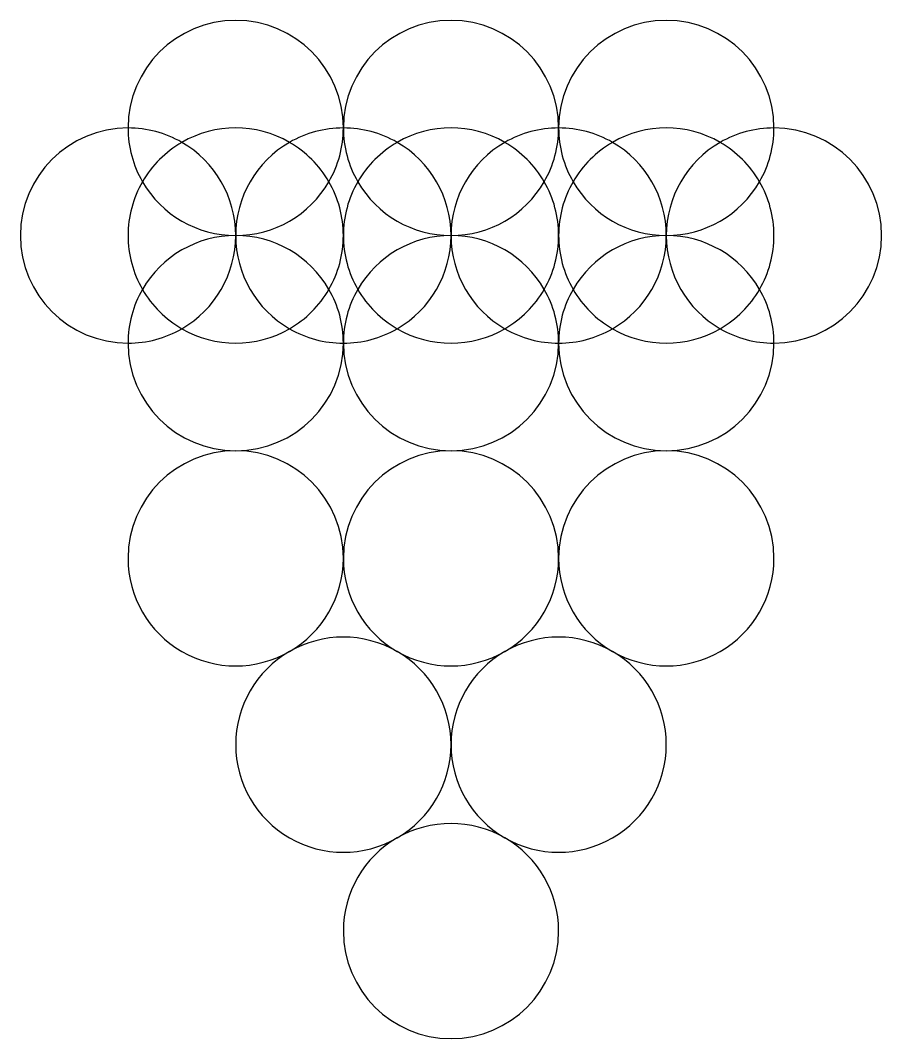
# Model space of a CAD drawing. Extents: x -4240 to 278603, y -63941 to 80916.
# Drawn here: x 186212 to 278603, y -51487 to 57813 of the extents above; entities that cross this region are included whole.
import ezdxf

# ---------------------------------------------------------------- set-up
doc = ezdxf.new("R2010")
doc.units = 0
doc.header["$LTSCALE"] = 1000
doc.header["$MEASUREMENT"] = 0

msp = doc.modelspace()

# ---------------------------------------------------------------- linework, layer by layer
at = {"color": 252}
for centre, start, end in [((209310, 46264), 0, 180), ((232408, 46264), 0, 180), ((255506, 46264), 0, 180), ((197761, 34715), 90, 180), ((209310, 46264), 180, 210), ((197761, 34715), 60, 90), ((209310, 34715), 60, 120), ((220859, 34715), 90, 120), ((209310, 46264), 330, 0), ((232408, 46264), 180, 210), ((220859, 34715), 60, 90), ((232408, 34715), 60, 120), ((243957, 34715), 90, 120), ((232408, 46264), 330, 0), ((255506, 46264), 180, 210), ((243957, 34715), 60, 90), ((255506, 34715), 60, 120), ((267055, 34715), 90, 120), ((255506, 46264), 330, 0), ((267055, 34715), 0, 90), ((209310, 34715), 120, 150), ((197761, 34715), 0, 60), ((220859, 34715), 120, 180), ((209310, 34715), 30, 60), ((232408, 34715), 120, 150), ((220859, 34715), 0, 60), ((243957, 34715), 120, 180), ((232408, 34715), 30, 60), ((255506, 34715), 120, 150), ((243957, 34715), 0, 60), ((267055, 34715), 120, 180), ((255506, 34715), 30, 60), ((209310, 34715), 150, 180), ((209310, 46264), 210, 270), ((209310, 46264), 270, 330), ((209310, 34715), 0, 30), ((232408, 34715), 150, 180), ((232408, 46264), 210, 270), ((232408, 46264), 270, 330), ((232408, 34715), 0, 30), ((255506, 34715), 150, 180), ((255506, 46264), 210, 270), ((255506, 46264), 270, 330), ((255506, 34715), 0, 30), ((197761, 34715), 180, 270), ((209310, 34715), 180, 210), ((209310, 23166), 90, 150), ((197761, 34715), 300, 0), ((209310, 23166), 30, 90), ((220859, 34715), 180, 240), ((209310, 34715), 330, 0), ((232408, 34715), 180, 210), ((232408, 23166), 90, 150), ((220859, 34715), 300, 0), ((232408, 23166), 30, 90), ((243957, 34715), 180, 240), ((232408, 34715), 330, 0), ((255506, 34715), 180, 210), ((255506, 23166), 90, 150), ((243957, 34715), 300, 0), ((267055, 34715), 180, 240), ((255506, 23166), 30, 90), ((255506, 34715), 330, 0), ((267055, 34715), 270, 0), ((209310, 23166), 150, 180), ((209310, 34715), 210, 240), ((209310, 34715), 300, 330), ((209310, 23166), 0, 30), ((232408, 23166), 150, 180), ((232408, 34715), 210, 240), ((232408, 34715), 300, 330), ((232408, 23166), 0, 30), ((255506, 23166), 150, 180), ((255506, 34715), 210, 240), ((255506, 34715), 300, 330), ((255506, 23166), 0, 30), ((197761, 34715), 270, 300), ((209310, 34715), 240, 300), ((220859, 34715), 240, 270), ((220859, 34715), 270, 300), ((232408, 34715), 240, 300), ((243957, 34715), 240, 270), ((243957, 34715), 270, 300), ((255506, 34715), 240, 300), ((267055, 34715), 240, 270), ((209310, 23166), 180, 270), ((209310, 23166), 270, 0), ((232408, 23166), 180, 270), ((232408, 23166), 270, 0), ((255506, 23166), 180, 270), ((255506, 23166), 270, 0), ((209310, 68), 90, 180), ((209310, 68), 0, 90), ((232408, 68), 90, 180), ((232408, 68), 0, 90), ((255506, 68), 90, 180), ((255506, 68), 0, 90), ((209310, 68), 180, 300), ((209310, 68), 300, 0), ((232408, 68), 180, 240), ((232408, 68), 300, 0), ((255506, 68), 180, 240), ((255506, 68), 240, 0), ((220859, -19935), 60, 120), ((243957, -19935), 60, 120), ((220859, -19935), 120, 180), ((220859, -19935), 0, 60), ((232408, 68), 240, 300), ((243957, -19935), 120, 180), ((243957, -19935), 0, 60), ((220859, -19935), 180, 300), ((220859, -19935), 300, 0), ((243957, -19935), 180, 240), ((243957, -19935), 240, 0), ((232408, -39938), 60, 120), ((232408, -39938), 120, 180), ((232408, -39938), 0, 60), ((232408, -39938), 180, 0)]:
    msp.add_arc(centre, 11549, start, end, dxfattribs=at)

doc.saveas('drawing.dxf')
